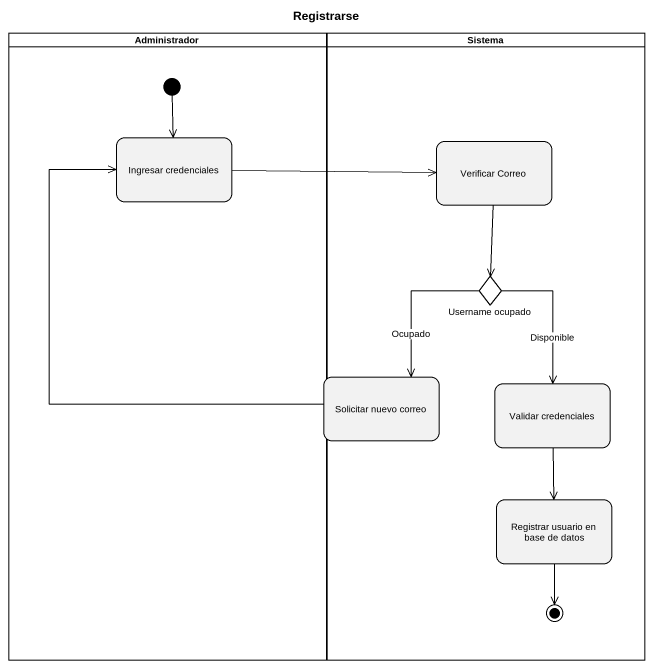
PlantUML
@startuml
title Registrarse
hide empty description
state Administrador <<partition>> {
  state "Ingresar credenciales" as Ingresar_credenciales
  [*] --> Ingresar_credenciales
}
state Sistema <<partition>> {
  state "Verificar Correo" as Verificar_Correo
  state "Username ocupado" as Username_ocupado <<choice>>
  state "Validar credenciales" as Validar_credenciales
  state "Registrar usuario en base de datos" as Registrar_usuario_en_base
  Registrar_usuario_en_base --> [*]
}
state "Solicitar nuevo correo" as Solicitar_nuevo_correo
Ingresar_credenciales -right-> Verificar_Correo
Verificar_Correo --> Username_ocupado
Username_ocupado --> Solicitar_nuevo_correo : Ocupado
Username_ocupado --> Validar_credenciales : Disponible
Solicitar_nuevo_correo -up-> Ingresar_credenciales
Validar_credenciales --> Registrar_usuario_en_base
@enduml
